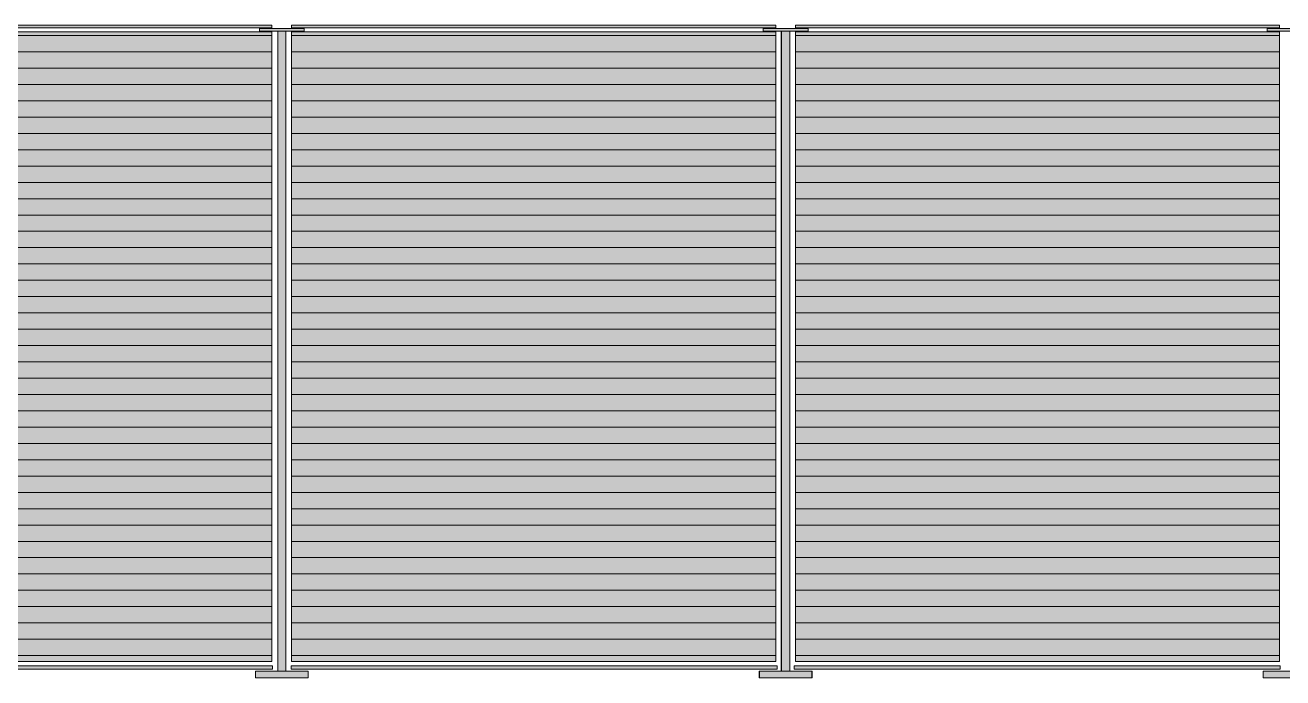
# Model space of a CAD drawing. Header units: millimetres. Extents: x -23380 to 52531, y -5628 to 1041.
# Drawn here: x 48970 to 50898, y -759 to 241 of the extents above; entities that cross this region are included whole.
import ezdxf

# ---------------------------------------------------------------- set-up
doc = ezdxf.new("R2010")
doc.units = ezdxf.units.MM
for name, color, linetype, lineweight in [('drawing', 7, 'Continuous', 5), ('hatch', 9, 'Continuous', 5), ('ropes', 7, 'Continuous', 0)]:
    doc.layers.add(name, color=color, linetype=linetype, lineweight=lineweight)
pattern_1 = [(0, (-7715.524, 0), (0, 25), [])]

msp = doc.modelspace()

# ---------------------------------------------------------------- hatches: boundary and pattern name
at = {"layer": 'hatch'}
for points in [[(48606.2, 236.6), (48606.2, 240.9), (49348.3, 240.9), (49348.3, 236.6)], [(49369.5, 231.6), (49363.4, 231.6), (49357.4, 231.6), (49329.2, 231.6), (49329.2, 235.7), (49363.4, 235.7), (49397.6, 235.7), (49397.6, 231.6)], [(49369.5, -749.1), (49363.4, -749.1), (49357.4, -749.1), (49357.4, 231.6), (49363.4, 231.6), (49369.5, 231.6)], [(50120.7, 236.6), (49378.5, 236.6), (49378.5, 240.9), (50120.7, 240.9)], [(50170.1, 231.6), (50101.4, 231.6), (50101.4, 235.7), (50170.1, 235.7)], [(50129.1, 231.6), (50129.5, 231.6), (50129.5, -749.1), (50129.1, -749.1)], [(50142, -749.1), (50129.5, -749.1), (50129.5, 231.6), (50142, 231.6)], [(50142, 231.6), (50142.4, 231.6), (50142.4, -749.1), (50142, -749.1)], [(50150.8, 236.6), (50150.8, 240.9), (50893, 240.9), (50893, 236.6)], [(50942.6, 231.6), (50873.9, 231.6), (50873.9, 235.7), (50942.6, 235.7)], [(48606.2, -734.1), (48606.2, 230.7), (49348.3, 230.7), (49348.3, -734.1)], [(50120.7, -734.1), (49378.5, -734.1), (49378.5, 230.7), (50120.7, 230.7)], [(50150.8, -734.1), (50150.8, 230.7), (50893, 230.7), (50893, -734.1)], [(48604.3, -745.8), (48604.3, -740.7), (49349.1, -740.7), (49349.1, -745.8)], [(49363.4, -749.1), (49403.7, -749.1), (49403.7, -759.1), (49363.4, -759.1), (49323.1, -759.1), (49323.1, -749.1)], [(50122.6, -745.8), (49377.8, -745.8), (49377.8, -740.7), (50122.6, -740.7)], [(50095.5, -759.1), (50095.3, -759.1), (50095.3, -749.1), (50095.5, -749.1)], [(50176, -759.1), (50095.5, -759.1), (50095.5, -749.1), (50176, -749.1)], [(50148.9, -745.8), (50148.9, -740.7), (50893.7, -740.7), (50893.7, -745.8)], [(50176, -759.1), (50176, -749.1), (50176.2, -749.1), (50176.2, -759.1)], [(50948.5, -759.1), (50867.8, -759.1), (50867.8, -749.1), (50948.5, -749.1)]]:
    msp.add_hatch(color=256, dxfattribs=at).paths.add_polyline_path(points, flags=0)
at = {"layer": 'ropes', "lineweight": 0}
h = msp.add_hatch(dxfattribs=at)
h.set_pattern_fill('HATCH1', color=256, scale=200, style=0, pattern_type=2)
h.set_pattern_definition(pattern_1)
h.paths.add_polyline_path([(48606.2, -734.1), (48606.2, 230.7), (49348.3, 230.7), (49348.3, -734.1)], flags=0)
h = msp.add_hatch(dxfattribs=at)
h.set_pattern_fill('HATCH1', color=256, scale=200, style=0, pattern_type=2)
h.set_pattern_definition(pattern_1)
h.paths.add_polyline_path([(50120.7, -734.1), (49378.5, -734.1), (49378.5, 230.7), (50120.7, 230.7)], flags=0)
h = msp.add_hatch(dxfattribs=at)
h.set_pattern_fill('HATCH1', color=256, scale=200, style=0, pattern_type=2)
h.set_pattern_definition(pattern_1)
h.paths.add_polyline_path([(50150.8, -734.1), (50150.8, 230.7), (50893, 230.7), (50893, -734.1)], flags=0)

# ---------------------------------------------------------------- linework, layer by layer
at = {"layer": 'drawing'}
for points in [[(48606.2, 236.6), (49348.3, 236.6), (49348.3, 240.9), (48606.2, 240.9)], [(50120.7, 236.6), (49378.5, 236.6), (49378.5, 240.9), (50120.7, 240.9)], [(50170.1, 231.6), (50101.4, 231.6), (50101.4, 235.7), (50170.1, 235.7)], [(50101.4, 231.6), (50170.1, 231.6), (50170.1, 235.7), (50101.4, 235.7)], [(50150.8, 236.6), (50893, 236.6), (50893, 240.9), (50150.8, 240.9)], [(50942.6, 231.6), (50873.9, 231.6), (50873.9, 235.7), (50942.6, 235.7)], [(48606.2, -734.1), (49348.3, -734.1), (49348.3, 230.7), (48606.2, 230.7)], [(50120.7, -734.1), (49378.5, -734.1), (49378.5, 230.7), (50120.7, 230.7)], [(50150.8, -734.1), (50893, -734.1), (50893, 230.7), (50150.8, 230.7)], [(48604.3, -745.8), (49349.1, -745.8), (49349.1, -740.7), (48604.3, -740.7)], [(50122.6, -745.8), (49377.8, -745.8), (49377.8, -740.7), (50122.6, -740.7)], [(50176, -759.1), (50095.3, -759.1), (50095.3, -749.1), (50176, -749.1)], [(50095.5, -759.1), (50176.2, -759.1), (50176.2, -749.1), (50095.5, -749.1)], [(50148.9, -745.8), (50893.7, -745.8), (50893.7, -740.7), (50148.9, -740.7)], [(50948.5, -759.1), (50867.8, -759.1), (50867.8, -749.1), (50948.5, -749.1)]]:
    msp.add_lwpolyline(points, close=True, dxfattribs=at)
for points in [[(49363.4, 231.6), (49329.2, 231.6), (49329.2, 235.7), (49363.4, 235.7)], [(49357.4, -749.1), (49357.4, 231.6), (49363.4, 231.6)], [(49363.4, 231.6), (49397.6, 231.6), (49397.6, 235.7), (49363.4, 235.7)], [(49369.5, -749.1), (49369.5, 231.6), (49363.4, 231.6)], [(50142, -749.1), (50142, 231.6), (50129.1, 231.6), (50129.1, -749.1)], [(50129.5, -749.1), (50129.5, 231.6), (50142.4, 231.6), (50142.4, -749.1)], [(49363.4, -759.1), (49323.1, -759.1), (49323.1, -749.1), (49363.4, -749.1)], [(49363.4, -759.1), (49403.7, -759.1), (49403.7, -749.1), (49363.4, -749.1)], [(49356.6, -759.1), (49356.6, -759.1)], [(49357.4, -759.1), (49357.4, -759.1)], [(49369.5, -759.1), (49369.5, -759.1)], [(49370.2, -759.1), (49370.2, -759.1)]]:
    msp.add_lwpolyline(points, dxfattribs=at)

doc.saveas('drawing.dxf')
